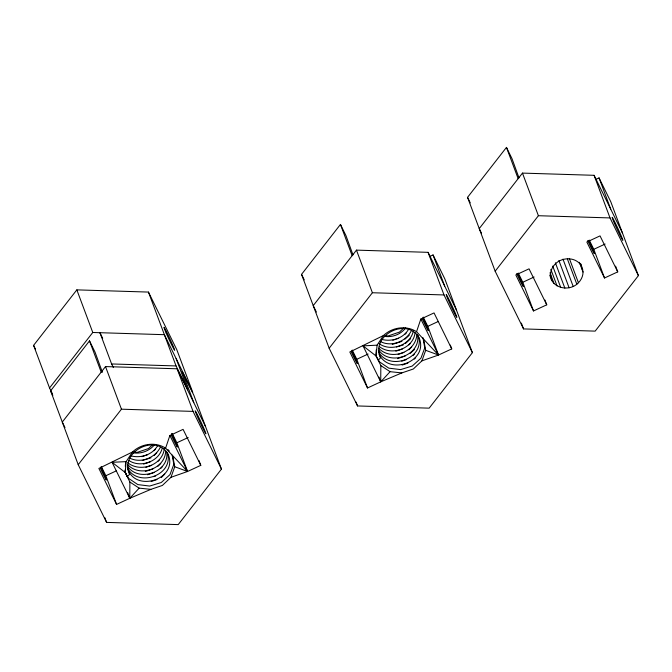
<?xml version="1.0" encoding="UTF-8"?>
<svg xmlns="http://www.w3.org/2000/svg" width="672" height="672" viewBox="0 0 672 672"><rect width="100%" height="100%" fill="white"/><g stroke="black" fill="none" stroke-linecap="round" stroke-linejoin="round"><path stroke-width="1.01" d="M132.493 451.987L126.118 461.622L112.081 462.311L125.177 472.458L129.881 482.026L129.78 498.296L116.575 504.428L98.876 468.443L132.493 451.987A25.343 22.252 -20.5 0 1 165.598 448.165L187.572 471.475L200.785 465.352L198.996 460.564M383.435 335.538L377.068 345.173L363.031 345.87L376.118 356.017L380.831 365.585L380.73 381.847L367.525 387.979L349.826 351.994L383.435 335.538A25.343 22.252 -20.5 0 1 416.548 331.724L438.522 355.034L451.735 348.902L450.299 345.08M125.059 470.106L124.992 471.988L127.26 476.532L129.57 474.407C119.087 451.979 156.106 432.785 168.218 454.381C178.592 479.9 133.493 493.416 127.352 467.191M375.976 354.598L376.244 349.894M125.177 472.458L126.118 461.622M376.118 356.017L377.068 345.173M125.294 466.334L125.639 462.647M162.212 448.216C158.911 461.689 140.482 468.182 129.049 460.597M164.346 448.106C163.12 465.024 140.448 473.071 127.73 462.722M165.673 451.66C164.59 469.182 139.524 477.431 127.865 464.772M413.364 330.851C410.617 345.324 390.835 352.103 379.117 343.669M415.094 332.581C413.423 348.541 391.91 356.261 379.562 346.752M416.825 334.303C416.262 352.288 390.81 361.292 378.815 348.323M165.598 448.165L169.873 435.498L183.086 429.366L200.785 465.352M416.548 331.724L420.823 319.049L434.036 312.925L451.735 348.902M112.081 462.311L129.78 498.296L150.881 489.367L162.355 485.453L170.974 477.296L174.737 466.746L172.796 456.238M363.031 345.87L380.73 381.847L401.822 372.918L413.305 369.012L421.915 360.847L425.687 350.305L423.746 339.788M154.148 445.133C149.041 451.307 140.146 454.339 132.283 452.634M157.794 445.46C152.645 454.784 140.818 458.48 130.822 455.86M160.28 447.401C154.871 458.195 140.314 463.714 129.494 457.993M405.678 327.877C400.991 334.387 392.028 337.772 384.157 336.294M408.744 329.011C403.586 338.335 391.768 342.031 381.763 339.419M411.23 330.952C405.821 341.746 391.264 347.264 380.444 341.544M49.535 387.979L33.6 345.366L76.835 289.867L148.453 292.076L176.837 349.784L192.763 392.398L164.38 334.69L92.77 332.48L49.535 387.979L52.307 393.624M193.78 402.629L182.095 371.381L193.83 395.237L221.449 469.106L178.214 524.605L106.596 522.396L78.212 464.688L50.593 390.827L89.502 340.872L95.029 352.103L102.396 372.296M205.514 426.485L177.131 368.785L105.512 366.576L62.278 422.075L64.991 427.577M78.212 464.688L121.447 409.189L193.066 411.398L221.449 469.106M429.374 256.637L433.045 254.932L444.78 278.788L472.391 352.657L429.164 408.156L357.546 405.947L329.162 348.247L301.543 274.378L340.452 224.431L345.979 235.662L352.985 254.906M456.464 310.044L428.081 252.336L356.462 250.127L313.228 305.626L316.386 312.052M329.162 348.247L372.397 292.74L444.007 294.949L472.391 352.657M595.384 179.609L599.046 177.904L610.781 201.76L638.4 275.629L595.165 331.128L523.547 328.919L495.163 271.211L467.552 197.35L506.461 147.395L511.98 158.626L518.994 177.878M622.465 233.008L594.082 175.308L522.463 173.099L479.237 228.598L481.488 233.184M495.163 271.211L538.398 215.712L610.016 217.921L638.4 275.629M150.881 489.367L139.154 488.132L129.78 498.296L127.638 492.559M401.822 372.918L390.104 371.683L380.73 381.847L378.941 377.068M153.989 455.608L156.786 452.802M157.97 466.259L160.776 463.453M161.28 477.59L164.758 474.113M404.93 339.158L409.298 335.152M405.586 343.392L410.626 338.696M408.92 349.818L411.718 347.012M410.248 353.363L414.607 349.356M154.006 450.694L155.459 449.249M157.996 461.345L159.449 459.908M160.65 468.451L162.103 467.006M404.956 334.253L406.409 332.808M408.937 344.904L410.39 343.459M412.927 355.555L414.38 354.11M414.254 359.108L415.708 357.664M152.897 444.402L148.554 448.526L137.071 452.432L133.165 452.021M403.847 327.953L399.496 332.077L388.013 335.992L385.09 335.681M550.032 275.478C552.04 288.742 570.007 291.992 578.424 282.752A16.472 14.465 -20.5 0 0 583.027 272.026L580.625 263.567M116.575 504.428L105.848 475.734L116.222 470.912M170.974 477.296L187.572 471.475L176.845 442.781L188.168 437.531M367.525 387.979L356.79 359.285L368.113 354.035M421.915 360.847L438.522 355.034L427.795 326.34L438.169 321.527M544.95 300.04L546.739 304.819L533.526 310.951L522.799 282.257L534.122 276.998M615.594 266.137L617.736 271.874L604.531 277.998L593.804 249.304L605.119 244.054M392.818 340.217L395.674 339.242M392.246 344.425L401.923 341.401M396.43 346.996L403.25 344.954M395.85 351.196L402.612 348.902M398.135 354.421L403.939 352.456M397.555 358.63L405.266 356M401.738 361.2L406.594 359.554M402.116 365.081L407.921 363.107M141.876 456.666L147.68 454.692M142.246 460.547L150.973 457.842M143.573 464.092L150.335 461.798M145.858 467.317L151.662 465.343M145.278 471.526L152.989 468.896M147.563 474.751L154.316 472.45M151.166 481.522L156.971 479.556M396.631 338.915L398.622 338.251M153.644 476.666L155.644 476.003M102.69 338.318L99.926 332.707L111.611 363.955L176.064 365.938L187.799 389.794L176.114 358.546M425.687 350.305L438.522 355.034L420.823 319.049M174.737 466.746L187.572 471.475L169.873 435.498M380.831 365.585L390.104 371.683M129.881 482.026L139.154 488.132M167.966 449.543L169.302 451.021M378.949 350.372C390.314 366.601 421.63 354.841 417.446 334.849M378.487 351.674C389.264 372.044 426.392 357.806 418.076 335.387M379.218 354.472C389.886 376.177 428.744 361.183 419.168 337.94C407.056 316.344 370.037 335.53 380.512 357.958L378.21 360.091L375.942 355.538M127.403 466.066C138.155 482.84 169.487 472.349 166.74 452.298M127.537 468.115C138.02 488.023 174.418 474.936 167.362 452.836M581.717 266.49C576.668 256.738 562.246 256.637 555.139 264.088A16.472 14.465 -20.5 0 0 550.544 274.814L551.855 280.35M617.736 271.874L600.037 235.889L586.832 242.021L604.531 277.998M589.26 240.08L593.804 249.304M546.739 304.819L529.04 268.834L515.827 274.966L533.526 310.951M518.263 273.025L522.799 282.257M467.552 197.35L470.257 202.852M423.259 317.108L427.795 326.34M352.254 350.062L356.79 359.285M301.543 274.378L304.248 279.88M172.309 433.558L176.845 442.781M111.611 363.955L113.341 367.458M101.304 466.502L105.848 475.734M33.6 345.366L35.431 349.087M50.593 390.827L52.853 395.413M378.168 359.218L379.428 361.83L388.777 368.138L400.588 369.608L412.205 366.055L420.924 358.193L424.78 347.878L422.906 337.537M127.226 475.667L128.478 478.279L137.827 484.588L149.638 486.058L161.255 482.504L169.974 474.642L173.83 464.327L172.158 455.12M125.311 472.08L127.26 476.532M599.046 177.904L610.73 209.152M594.082 175.308L610.016 217.921M580.675 264.247L582.859 270.094M579.382 262.282L583.027 272.026M569.318 258.401L578.424 282.752M567.353 258.854L576.82 284.18M562.976 259.14L573.174 286.415M558.894 260.492L569.092 287.767M522.463 173.099L538.398 215.712M555.383 262.811L564.85 288.137M552.737 266.078L560.742 287.507M506.461 147.395L518.146 178.651M550.855 269.354L557.046 285.919M550.007 272.756L554.014 283.475M549.982 274.798L550.704 276.746M521.38 323.106L523.547 328.919M433.045 254.932L444.73 286.188M428.081 252.336L444.007 294.949M356.462 250.127L372.397 292.74M340.452 224.431L352.136 255.679M356.093 402.074L357.546 405.947M148.453 292.076L176.064 365.938M177.131 368.785L193.066 411.398M76.835 289.867L92.77 332.48M105.512 366.576L121.447 409.189M89.502 340.872L101.186 372.128M104.782 517.558L106.596 522.396M588.907 240.685A12.676 0.529 65.1 0 1 594.308 253.613A12.676 0.529 65.1 0 1 587.681 240.534M517.902 273.638A12.676 0.529 65.1 0 1 523.303 286.558A12.676 0.529 65.1 0 1 516.676 273.479M351.901 350.666A12.676 0.529 65.1 0 1 357.328 363.569A12.676 0.529 65.1 0 1 351.364 352.01M422.898 317.722A12.676 0.529 65.1 0 1 428.333 330.624A12.676 0.529 65.1 0 1 422.36 319.066M100.951 467.107A12.676 0.529 65.1 0 1 106.378 480.01A12.676 0.529 65.1 0 1 100.414 468.46M171.604 433.415A12.676 0.529 65.1 0 1 177.391 447.04A12.676 0.529 65.1 0 1 171.419 435.515M614.317 223.062A12.676 0.529 65.1 0 0 622.835 240.374A12.676 0.529 65.1 0 0 615.392 223.196A12.676 0.529 65.1 0 0 614.317 223.062M448.316 300.09A12.676 0.529 65.1 0 0 456.834 317.402A12.676 0.529 65.1 0 0 449.383 300.224A12.676 0.529 65.1 0 0 448.316 300.09M166.135 333.01A12.676 0.529 65.1 0 0 174.653 350.322A12.676 0.529 65.1 0 0 167.21 333.144A12.676 0.529 65.1 0 0 166.135 333.01M197.366 416.539A12.676 0.529 65.1 0 0 205.884 433.852A12.676 0.529 65.1 0 0 198.442 416.674A12.676 0.529 65.1 0 0 197.366 416.539"/></g></svg>
